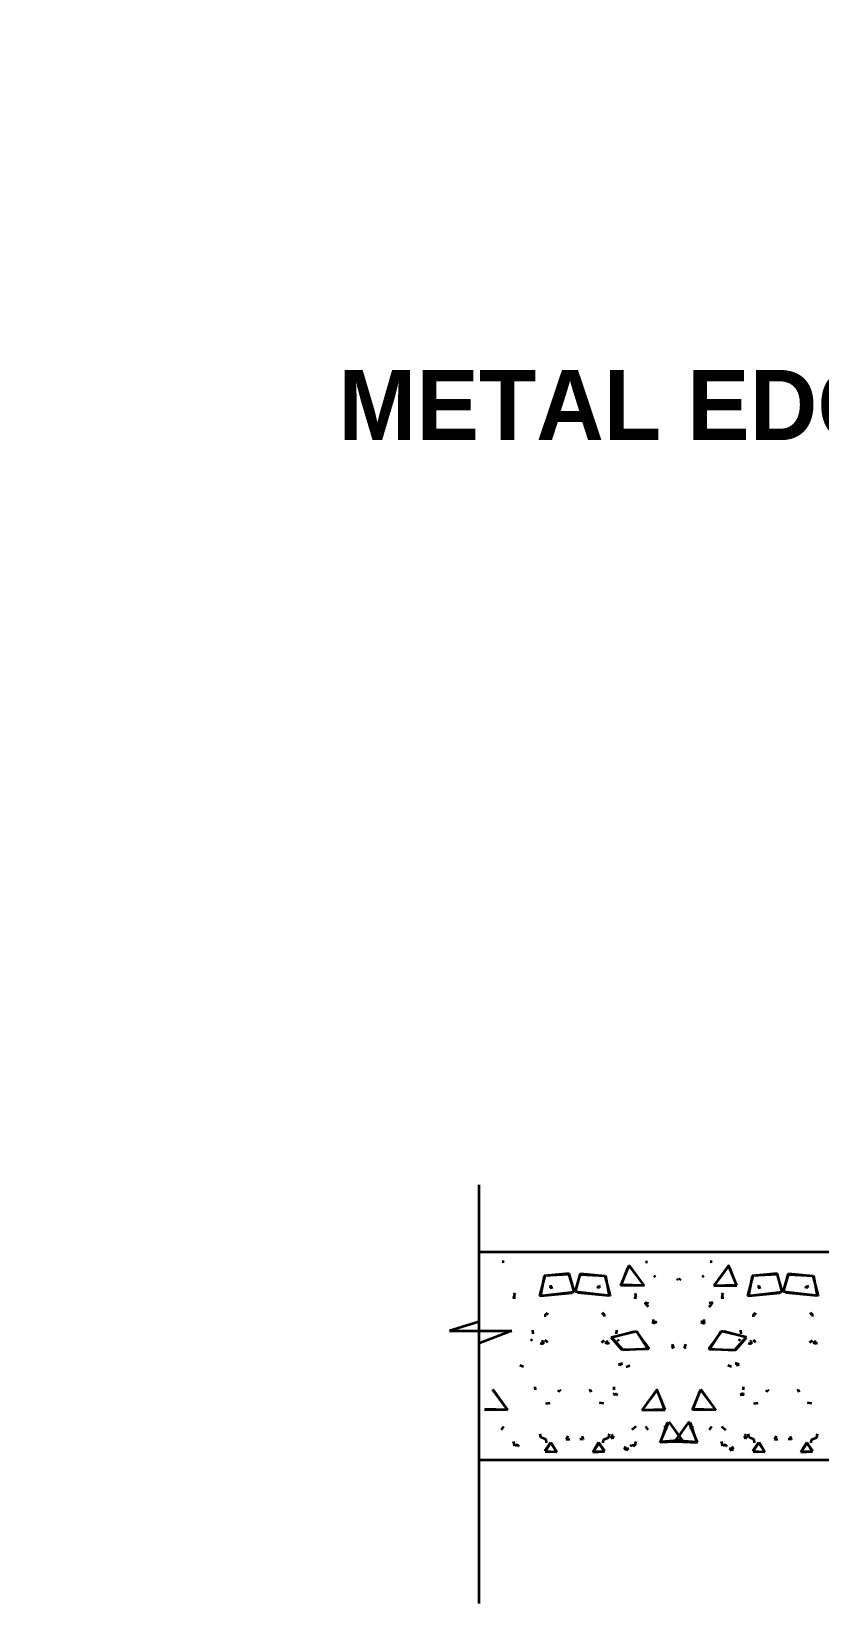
# Model space of a CAD drawing. Header units: inches. Extents: x 2025 to 34930, y -6955 to 4650.
# Drawn here: x 9546.8 to 9593.8, y -2555.9 to -2462 of the extents above; entities that cross this region are included whole.
import ezdxf

# ---------------------------------------------------------------- set-up
doc = ezdxf.new("R2010")
doc.units = ezdxf.units.IN
doc.header["$MEASUREMENT"] = 0
doc.layers.add('PDF-TEXT', color=7, linetype='Continuous', lineweight=35)
doc.styles.add('BOO', font='GOTHIC.TTF', dxfattribs={"height": 6})
doc.styles.add('SWISS', font='swissl.ttf')
doc.dimstyles.new('STANDARD$7', dxfattribs={"dimscale": 48, "dimtxt": 0.125, "dimasz": 0.125, "dimexe": 0.0625, "dimexo": 0.0625, "dimgap": 0.0625, "dimtad": 1, "dimdec": 0, "dimzin": 3, "dimdsep": 46, "dimlunit": 4, "dimtxsty": 'SWISS', "dimcen": 0.0625, "dimadec": 0, "dimazin": 0, "dimtfac": 1, "dimtdec": 0, "dimtmove": 0, "dimatfit": 3, "dimfxl": 1, "dimfrac": 2, "dimtolj": 1, "dimtzin": 0, "dimarcsym": 0})

msp = doc.modelspace()

# ---------------------------------------------------------------- linework, layer by layer
at = {"layer": 'PDF-TEXT'}
for p, q in [((9573.528, -2530.875), (9573.528, -2555.88)), ((9657.862, -2534.88), (9573.528, -2534.88)), ((9575.03, -2535.465), (9574.914, -2535.459)), ((9583.475, -2535.465), (9583.591, -2535.459)), ((9587.46, -2535.465), (9587.344, -2535.459)), ((9577.463, -2536.302), (9577.138, -2537.508)), ((9577.426, -2536.294), (9577.202, -2537.5)), ((9578.923, -2536.224), (9577.426, -2536.294)), ((9578.921, -2536.169), (9577.463, -2536.302)), ((9579.228, -2537.271), (9578.921, -2536.169)), ((9579.215, -2537.265), (9578.923, -2536.224)), ((9579.278, -2537.271), (9579.585, -2536.169)), ((9579.29, -2537.265), (9579.582, -2536.224)), ((9579.582, -2536.224), (9581.079, -2536.294)), ((9579.585, -2536.169), (9581.042, -2536.302)), ((9581.042, -2536.302), (9581.367, -2537.508)), ((9581.079, -2536.294), (9581.303, -2537.5)), ((9582.008, -2536.884), (9582.495, -2535.677)), ((9582.033, -2536.845), (9582.416, -2535.835)), ((9582.463, -2535.666), (9583.387, -2536.901)), ((9582.495, -2535.677), (9583.382, -2536.884)), ((9584.075, -2536.362), (9583.97, -2536.305)), ((9585.427, -2536.57), (9585.374, -2536.456)), ((9585.509, -2536.57), (9585.563, -2536.456)), ((9586.86, -2536.362), (9586.966, -2536.305)), ((9588.473, -2535.666), (9587.549, -2536.901)), ((9588.441, -2535.677), (9587.553, -2536.884)), ((9588.927, -2536.884), (9588.441, -2535.677)), ((9588.903, -2536.845), (9588.519, -2535.835)), ((9589.893, -2536.302), (9589.569, -2537.508)), ((9589.857, -2536.294), (9589.633, -2537.5)), ((9591.353, -2536.224), (9589.857, -2536.294)), ((9591.351, -2536.169), (9589.893, -2536.302)), ((9591.658, -2537.271), (9591.351, -2536.169)), ((9591.646, -2537.265), (9591.353, -2536.224)), ((9591.708, -2537.271), (9592.015, -2536.169)), ((9591.72, -2537.265), (9592.013, -2536.224)), ((9592.013, -2536.224), (9593.51, -2536.294)), ((9592.015, -2536.169), (9593.473, -2536.302)), ((9593.473, -2536.302), (9593.797, -2537.508)), ((9593.51, -2536.294), (9593.733, -2537.5)), ((9575.666, -2537.329), (9575.624, -2537.414)), ((9575.624, -2537.414), (9575.639, -2537.671)), ((9577.138, -2537.508), (9579.215, -2537.265)), ((9577.202, -2537.5), (9579.092, -2537.321)), ((9577.81, -2536.86), (9577.771, -2537.014)), ((9577.771, -2537.014), (9577.933, -2536.976)), ((9581.367, -2537.508), (9579.29, -2537.265)), ((9581.303, -2537.5), (9579.413, -2537.321)), ((9580.735, -2537.014), (9580.572, -2536.976)), ((9580.695, -2536.86), (9580.735, -2537.014)), ((9583.387, -2536.901), (9582.008, -2536.884)), ((9583.382, -2536.884), (9582.033, -2536.845)), ((9582.839, -2537.329), (9582.881, -2537.414)), ((9582.881, -2537.414), (9582.866, -2537.671)), ((9587.549, -2536.901), (9588.927, -2536.884)), ((9587.553, -2536.884), (9588.903, -2536.845)), ((9588.096, -2537.329), (9588.055, -2537.414)), ((9588.055, -2537.414), (9588.07, -2537.671)), ((9589.569, -2537.508), (9591.646, -2537.265)), ((9589.633, -2537.5), (9591.523, -2537.321)), ((9590.241, -2536.86), (9590.201, -2537.014)), ((9590.201, -2537.014), (9590.363, -2536.976)), ((9593.797, -2537.508), (9591.72, -2537.265)), ((9593.733, -2537.5), (9591.843, -2537.321)), ((9593.165, -2537.014), (9593.002, -2536.976)), ((9593.126, -2536.86), (9593.165, -2537.014)), ((9575.639, -2537.671), (9575.617, -2537.544)), ((9582.866, -2537.671), (9582.888, -2537.544)), ((9583.542, -2538.033), (9583.441, -2537.898)), ((9583.441, -2537.898), (9583.655, -2537.939)), ((9583.652, -2538.16), (9583.542, -2538.033)), ((9587.494, -2537.898), (9587.281, -2537.939)), ((9587.283, -2538.16), (9587.394, -2538.033)), ((9587.394, -2538.033), (9587.494, -2537.898)), ((9588.07, -2537.671), (9588.048, -2537.544)), ((9573.528, -2539.05), (9571.759, -2539.586)), ((9577.417, -2538.663), (9577.549, -2538.665)), ((9577.513, -2538.58), (9577.5, -2538.588)), ((9577.549, -2538.665), (9577.513, -2538.58)), ((9577.522, -2538.51), (9577.647, -2538.621)), ((9580.984, -2538.51), (9580.858, -2538.621)), ((9580.956, -2538.665), (9580.993, -2538.58)), ((9581.089, -2538.663), (9580.956, -2538.665)), ((9580.993, -2538.58), (9581.005, -2538.588)), ((9583.916, -2539.011), (9584.159, -2539.077)), ((9583.943, -2539.151), (9583.96, -2538.917)), ((9584.159, -2539.077), (9583.943, -2539.151)), ((9587.02, -2539.011), (9586.777, -2539.077)), ((9586.777, -2539.077), (9586.993, -2539.151)), ((9586.993, -2539.151), (9586.976, -2538.917)), ((9589.847, -2538.663), (9589.98, -2538.665)), ((9589.943, -2538.58), (9589.931, -2538.588)), ((9589.98, -2538.665), (9589.943, -2538.58)), ((9589.953, -2538.51), (9590.078, -2538.621)), ((9593.414, -2538.51), (9593.289, -2538.621)), ((9593.386, -2538.665), (9593.423, -2538.58)), ((9593.519, -2538.663), (9593.386, -2538.665)), ((9593.423, -2538.58), (9593.435, -2538.588)), ((9571.759, -2539.586), (9575.485, -2539.586)), ((9575.485, -2539.586), (9573.528, -2540.336)), ((9576.728, -2540.179), (9576.605, -2540.106)), ((9576.757, -2539.773), (9576.74, -2539.54)), ((9577.181, -2540.318), (9577.375, -2540.372)), ((9577.375, -2540.22), (9577.269, -2540.22)), ((9577.375, -2540.372), (9577.375, -2540.22)), ((9577.642, -2540.291), (9577.49, -2540.14)), ((9580.863, -2540.291), (9581.015, -2540.14)), ((9581.13, -2540.22), (9581.236, -2540.22)), ((9581.13, -2540.372), (9581.13, -2540.22)), ((9581.324, -2540.318), (9581.13, -2540.372)), ((9581.418, -2539.99), (9582.77, -2539.629)), ((9582.072, -2540.72), (9581.418, -2539.99)), ((9581.45, -2539.958), (9582.93, -2539.618)), ((9582.146, -2540.742), (9581.45, -2539.958)), ((9581.748, -2539.773), (9581.765, -2539.54)), ((9581.777, -2540.179), (9581.9, -2540.106)), ((9582.93, -2539.618), (9583.643, -2540.676)), ((9582.93, -2539.651), (9583.7, -2540.662)), ((9588.006, -2539.651), (9587.236, -2540.662)), ((9588.006, -2539.618), (9587.293, -2540.676)), ((9589.485, -2539.958), (9588.006, -2539.618)), ((9589.517, -2539.99), (9588.166, -2539.629)), ((9588.79, -2540.742), (9589.485, -2539.958)), ((9588.863, -2540.72), (9589.517, -2539.99)), ((9589.158, -2540.179), (9589.035, -2540.106)), ((9589.188, -2539.773), (9589.171, -2539.54)), ((9589.611, -2540.318), (9589.805, -2540.372)), ((9589.805, -2540.22), (9589.7, -2540.22)), ((9589.805, -2540.372), (9589.805, -2540.22)), ((9590.073, -2540.291), (9589.92, -2540.14)), ((9593.293, -2540.291), (9593.446, -2540.14)), ((9593.56, -2540.22), (9593.666, -2540.22)), ((9593.56, -2540.372), (9593.56, -2540.22)), ((9593.755, -2540.318), (9593.56, -2540.372)), ((9583.643, -2540.676), (9582.072, -2540.72)), ((9583.7, -2540.662), (9582.146, -2540.742)), ((9585.049, -2540.573), (9585.105, -2540.485)), ((9585.149, -2540.62), (9585.049, -2540.573)), ((9585.078, -2540.388), (9585.149, -2540.62)), ((9585.858, -2540.388), (9585.786, -2540.62)), ((9585.786, -2540.62), (9585.887, -2540.573)), ((9585.887, -2540.573), (9585.83, -2540.485)), ((9587.236, -2540.662), (9588.79, -2540.742)), ((9587.293, -2540.676), (9588.863, -2540.72)), ((9576.18, -2541.749), (9575.964, -2541.659)), ((9581.863, -2541.592), (9582.102, -2541.518)), ((9582.05, -2541.631), (9581.863, -2541.592)), ((9582.008, -2541.518), (9582.05, -2541.631)), ((9582.325, -2541.749), (9582.542, -2541.659)), ((9588.61, -2541.749), (9588.394, -2541.659)), ((9589.073, -2541.592), (9588.834, -2541.518)), ((9588.927, -2541.518), (9588.885, -2541.631)), ((9588.885, -2541.631), (9589.073, -2541.592)), ((9574.317, -2543.092), (9575.241, -2544.326)), ((9574.349, -2543.103), (9575.236, -2544.309)), ((9576.895, -2543.111), (9576.893, -2542.939)), ((9578.275, -2543.24), (9578.334, -2543.119)), ((9578.316, -2543.144), (9578.275, -2543.24)), ((9578.334, -2543.119), (9578.4, -2543.18)), ((9580.171, -2543.119), (9580.106, -2543.18)), ((9580.231, -2543.24), (9580.171, -2543.119)), ((9580.189, -2543.144), (9580.231, -2543.24)), ((9581.61, -2543.111), (9581.613, -2542.939)), ((9584.188, -2543.092), (9583.264, -2544.326)), ((9584.156, -2543.103), (9583.269, -2544.309)), ((9584.643, -2544.309), (9584.156, -2543.103)), ((9586.292, -2544.309), (9586.779, -2543.103)), ((9586.747, -2543.092), (9587.671, -2544.326)), ((9586.779, -2543.103), (9587.666, -2544.309)), ((9589.325, -2543.111), (9589.323, -2542.939)), ((9590.705, -2543.24), (9590.764, -2543.119)), ((9590.747, -2543.144), (9590.705, -2543.24)), ((9590.764, -2543.119), (9590.831, -2543.18)), ((9592.602, -2543.119), (9592.536, -2543.18)), ((9592.661, -2543.24), (9592.602, -2543.119)), ((9592.619, -2543.144), (9592.661, -2543.24)), ((9577.52, -2543.926), (9577.783, -2543.884)), ((9580.985, -2543.926), (9580.722, -2543.884)), ((9581.568, -2543.401), (9581.617, -2543.313)), ((9581.804, -2543.409), (9581.568, -2543.401)), ((9581.647, -2543.324), (9581.804, -2543.409)), ((9584.618, -2544.271), (9584.235, -2543.26)), ((9586.317, -2544.271), (9586.701, -2543.26)), ((9589.289, -2543.324), (9589.131, -2543.409)), ((9589.131, -2543.409), (9589.367, -2543.401)), ((9589.367, -2543.401), (9589.318, -2543.313)), ((9589.951, -2543.926), (9590.213, -2543.884)), ((9593.416, -2543.926), (9593.153, -2543.884)), ((9575.241, -2544.326), (9573.862, -2544.309)), ((9575.236, -2544.309), (9573.887, -2544.271)), ((9583.264, -2544.326), (9584.643, -2544.309)), ((9583.269, -2544.309), (9584.618, -2544.271)), ((9584.346, -2546.25), (9584.867, -2545.019)), ((9584.867, -2545.019), (9585.673, -2546.121)), ((9586.069, -2545.019), (9585.263, -2546.121)), ((9586.59, -2546.25), (9586.069, -2545.019)), ((9587.671, -2544.326), (9586.292, -2544.309)), ((9587.666, -2544.309), (9586.317, -2544.271)), ((9574.872, -2545.507), (9575.017, -2545.303)), ((9577.23, -2545.969), (9577.185, -2545.734)), ((9578.842, -2545.886), (9578.744, -2546.071)), ((9579.663, -2545.886), (9579.761, -2546.071)), ((9581.276, -2545.969), (9581.32, -2545.734)), ((9581.507, -2546.035), (9581.401, -2545.872)), ((9581.438, -2545.781), (9581.544, -2545.869)), ((9581.544, -2545.869), (9581.507, -2546.035)), ((9582.915, -2545.295), (9582.664, -2545.494)), ((9583.633, -2545.507), (9583.488, -2545.303)), ((9584.385, -2546.215), (9584.781, -2545.063)), ((9584.774, -2545.483), (9584.616, -2545.267)), ((9585.189, -2545.461), (9585.693, -2546.198)), ((9585.747, -2545.461), (9585.243, -2546.198)), ((9586.551, -2546.215), (9586.155, -2545.063)), ((9586.162, -2545.483), (9586.32, -2545.267)), ((9587.303, -2545.507), (9587.448, -2545.303)), ((9588.021, -2545.295), (9588.271, -2545.494)), ((9589.498, -2545.781), (9589.392, -2545.869)), ((9589.392, -2545.869), (9589.429, -2546.035)), ((9589.429, -2546.035), (9589.534, -2545.872)), ((9589.66, -2545.969), (9589.616, -2545.734)), ((9591.273, -2545.886), (9591.175, -2546.071)), ((9592.093, -2545.886), (9592.191, -2546.071)), ((9593.706, -2545.969), (9593.751, -2545.734)), ((9575.664, -2546.455), (9575.595, -2546.204)), ((9575.851, -2546.389), (9575.664, -2546.455)), ((9575.932, -2546.505), (9575.851, -2546.389)), ((9577.539, -2546.073), (9577.23, -2545.969)), ((9577.456, -2546.764), (9577.793, -2546.283)), ((9577.476, -2546.792), (9577.827, -2546.25)), ((9578.181, -2546.836), (9577.478, -2546.806)), ((9577.478, -2546.806), (9578.152, -2546.808)), ((9577.561, -2546.289), (9577.539, -2546.073)), ((9577.793, -2546.283), (9578.132, -2546.786)), ((9577.827, -2546.25), (9578.181, -2546.836)), ((9578.744, -2546.071), (9578.946, -2546.06)), ((9579.761, -2546.071), (9579.56, -2546.06)), ((9580.678, -2546.25), (9580.324, -2546.836)), ((9580.324, -2546.836), (9581.027, -2546.806)), ((9581.027, -2546.806), (9580.354, -2546.808)), ((9580.712, -2546.283), (9580.373, -2546.786)), ((9581.03, -2546.792), (9580.678, -2546.25)), ((9581.049, -2546.764), (9580.712, -2546.283)), ((9580.944, -2546.289), (9580.966, -2546.073)), ((9580.966, -2546.073), (9581.276, -2545.969)), ((9582.207, -2546.651), (9582.303, -2546.507)), ((9582.416, -2546.711), (9582.207, -2546.651)), ((9582.377, -2546.559), (9582.416, -2546.711)), ((9582.573, -2546.505), (9582.655, -2546.389)), ((9582.655, -2546.389), (9582.842, -2546.455)), ((9582.842, -2546.455), (9582.91, -2546.204)), ((9585.693, -2546.198), (9584.346, -2546.25)), ((9585.673, -2546.121), (9584.385, -2546.215)), ((9585.243, -2546.198), (9586.59, -2546.25)), ((9585.263, -2546.121), (9586.551, -2546.215)), ((9588.094, -2546.455), (9588.025, -2546.204)), ((9588.281, -2546.389), (9588.094, -2546.455)), ((9588.362, -2546.505), (9588.281, -2546.389)), ((9588.558, -2546.559), (9588.519, -2546.711)), ((9588.519, -2546.711), (9588.728, -2546.651)), ((9588.728, -2546.651), (9588.632, -2546.507)), ((9589.97, -2546.073), (9589.66, -2545.969)), ((9589.886, -2546.764), (9590.223, -2546.283)), ((9589.907, -2546.792), (9590.258, -2546.25)), ((9590.611, -2546.836), (9589.909, -2546.806)), ((9589.909, -2546.806), (9590.582, -2546.808)), ((9589.992, -2546.289), (9589.97, -2546.073)), ((9590.223, -2546.283), (9590.563, -2546.786)), ((9590.258, -2546.25), (9590.611, -2546.836)), ((9591.175, -2546.071), (9591.376, -2546.06)), ((9592.191, -2546.071), (9591.99, -2546.06)), ((9593.108, -2546.25), (9592.754, -2546.836)), ((9592.754, -2546.836), (9593.458, -2546.806)), ((9593.458, -2546.806), (9592.784, -2546.808)), ((9593.143, -2546.283), (9592.804, -2546.786)), ((9593.46, -2546.792), (9593.108, -2546.25)), ((9593.48, -2546.764), (9593.143, -2546.283)), ((9593.374, -2546.289), (9593.397, -2546.073)), ((9593.397, -2546.073), (9593.706, -2545.969)), ((9758.77, -2547.311), (9573.528, -2547.311))]:
    msp.add_line(p, q, dxfattribs=at)

# ---------------------------------------------------------------- texts
at = {"layer": 'PDF-TEXT', "insert": (9583.48, -2482.187), "char_height": 4.1875, "width": 34.76796, "attachment_point": 2, "style": 'BOO'}
msp.add_mtext('{\\fCentury Gothic|b1|i0|c0|p34;METAL EDGE}', dxfattribs=at)

# ---------------------------------------------------------------- leaders
at = {"layer": 'PDF-TEXT'}
msp.add_leader([(9617.151, -2473.615), (9601.968, -2450.725), (9594.765, -2450.725)], dimstyle='STANDARD$7', override={"dimscale": 4608.000444, "dimtxt": 0.938}, dxfattribs=at)

doc.saveas('drawing.dxf')
